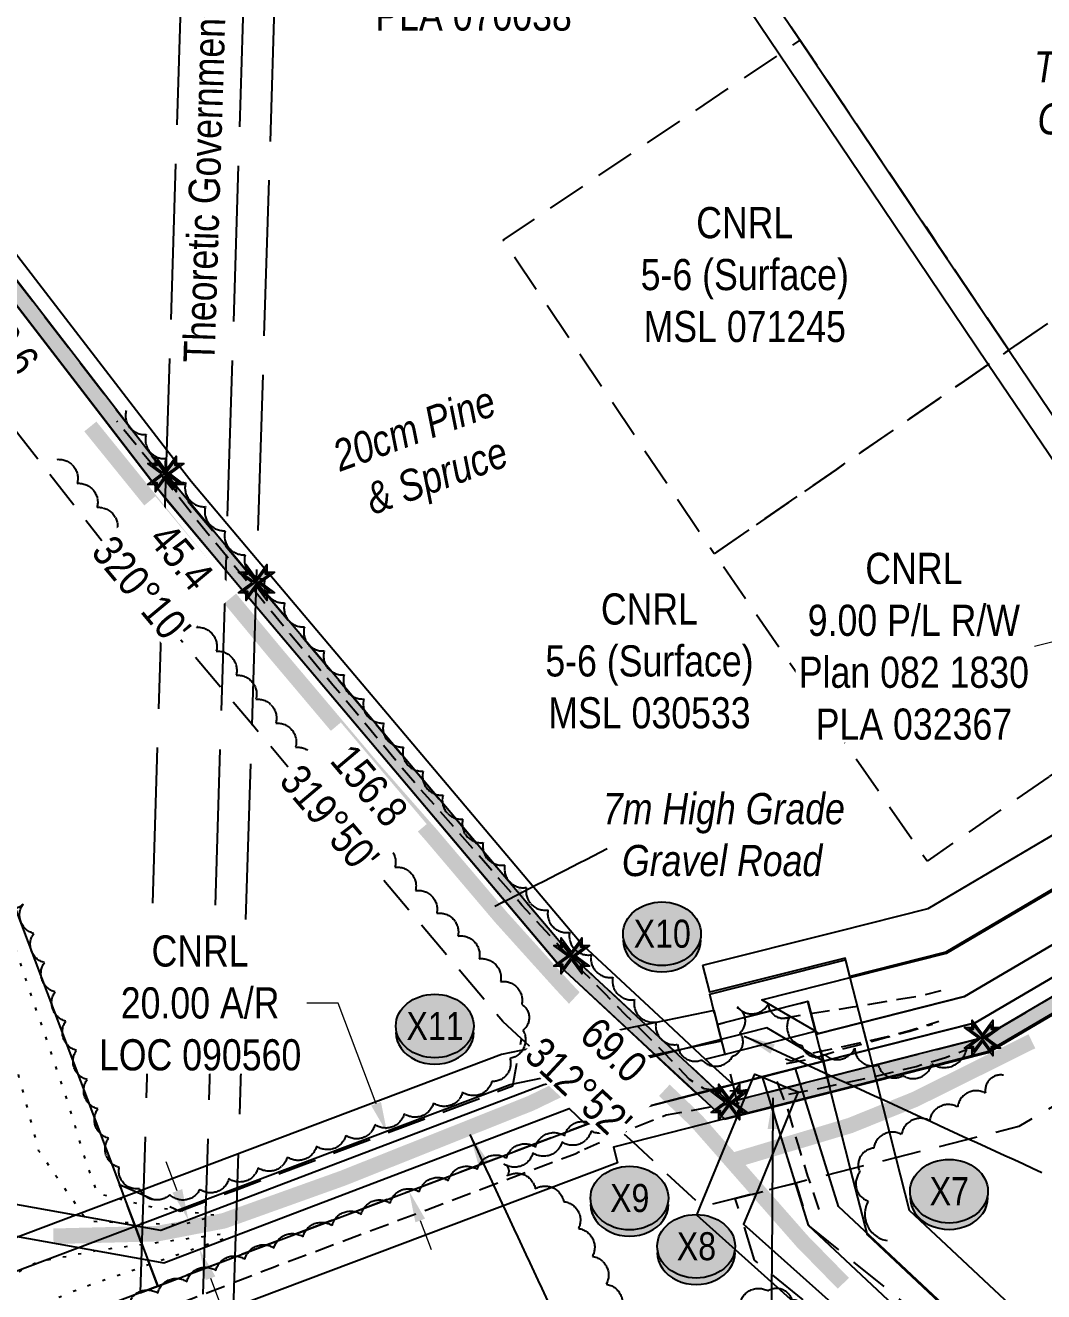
# Model space of a CAD drawing. Extents: x 350972 to 367082, y 6047220 to 6054831.
# Drawn here: x 357238.8 to 357565.7, y 6051555.7 to 6051962.3 of the extents above; entities that cross this region are included whole.
import ezdxf
from ezdxf.enums import TextEntityAlignment as Align

# ---------------------------------------------------------------- set-up
doc = ezdxf.new("R2010")
doc.units = 0
doc.header["$LTSCALE"] = 5
doc.header["$PDSIZE"] = 0.5
for name, pattern in [('0', [1, 1, 0]), ('foc-ACCESSROAD', [3.75, 2.5, -1.25]), ('foc-TOPO', [1, 0.2, -0.8]), ('foc-UNSURVEYED', [12.5, 10, -2.5]), ('UG_PIPE', [1.875, 1.25, -0.625])]:
    doc.linetypes.add(name, pattern=pattern)
doc.layers.get('Defpoints').update_dxf_attribs({"color": 9})
for name, color, linetype in [('AS-PIPE-UG', 44, 'UG_PIPE'), ('AS-ROADS', 254, 'Continuous'), ('C-AR', 13, 'foc-ACCESSROAD'), ('C-RW', 13, 'Continuous'), ('C-WS', 13, 'foc-ACCESSROAD'), ('DAB_APPL', 7, 'Continuous'), ('L-BD1', 253, 'Continuous'), ('L-MON', 1, 'Continuous'), ('L-ROAD-T', 7, 'Continuous'), ('L-USEC', 7, 'foc-UNSURVEYED'), ('P-CROSSINGS', 250, 'Continuous'), ('P-PROPOSED', 10, 'Continuous'), ('P-PROPOSED-H', 21, 'Continuous'), ('T-BUSH', 110, '0'), ('T-BUSH-T', 110, 'Continuous'), ('T-GENERAL', 48, 'foc-TOPO'), ('WETLAND', 143, 'Continuous')]:
    doc.layers.add(name, color=color, linetype=linetype)
for name, color, linetype, lineweight in [('C-AR-T', 13, 'Continuous', 9), ('C-RW-T', 13, 'Continuous', 9), ('C-WS-T', 13, 'Continuous', 9), ('T-TEXT', 48, 'Continuous', 18)]:
    doc.layers.add(name, color=color, linetype=linetype, lineweight=lineweight)
doc.styles.add('80CG', font='ARIALN.TTF', dxfattribs={"height": 10})
doc.styles.add('80L', font='ARIALN.TTF', dxfattribs={"height": 10})
doc.styles.add('80LS', font='ARIALNI.TTF', dxfattribs={"height": 10})
doc.styles.add('Crossing', font='ARIALN.TTF', dxfattribs={"height": 10})
doc.styles.get("Standard").update_dxf_attribs({"font": 'ARIALN.TTF'})
doc.dimstyles.new('Compass 5 000', dxfattribs={"dimscale": 5, "dimtxt": 9, "dimasz": 2, "dimexe": 0.2, "dimexo": 0.0625, "dimgap": 0.5, "dimtad": 0, "dimtih": 1, "dimtoh": 1, "dimzin": 0, "dimdsep": 46, "dimtxsty": '80CG', "dimcen": 0.1, "dimse1": 1, "dimse2": 1, "dimclrd": 256, "dimclrt": 256, "dimaunit": 1, "dimadec": 4, "dimazin": 0, "dimtfac": 0.06, "dimtofl": 0, "dimtmove": 0, "dimatfit": 1, "dimfxl": 0.2, "dimtolj": 1, "dimtzin": 0, "dimlwd": -1, "dimarcsym": 0})

# ---------------------------------------------------------------- blocks, each defined once
blk = doc.blocks.new('*D427')
at = {"layer": 'C-RW-T', "transparency": 16777216}
for p, q in [((357607.44, 6051774.06), (357617.14, 6051776.49)), ((357579.31, 6051766.99), (357562.76, 6051762.83))]:
    blk.add_line(p, q, dxfattribs=at)
for points in [[(357607.03, 6051775.67), (357607.85, 6051772.44), (357597.74, 6051771.62)], [(357578.9, 6051768.6), (357579.71, 6051765.37), (357589.01, 6051769.42)]]:
    blk.add_solid(points, dxfattribs=at)
at = {"layer": 'Defpoints', "color": 0, "transparency": 16777216}
for p in [(357595.26, 6051781.51), (357586.52, 6051779.31), (357597.74, 6051771.62)]:
    blk.add_point(p, dxfattribs=at)
at = {"layer": 'C-RW-T', "transparency": 16777216, "insert": (357524.04, 6051762.83), "char_height": 10, "attachment_point": 5, "style": '80CG', "bg_fill": 3, "box_fill_scale": 1.1, "bg_fill_color": 256, "bg_fill_true_color": 13158600, "bg_fill_transparency": 0}
blk.add_mtext('\\A1;CNRL\\P9.00 P/L R/W\\PPlan 082 1830\\PPLA 032367', dxfattribs=at)
blk = doc.blocks.new('*D430')
at = {"layer": 'C-RW-T', "transparency": 16777216}
for p, q in [((357462.98, 6052011.75), (357471.28, 6052017.34)), ((357439.75, 6051996.1), (357431.46, 6051990.51)), ((357431.46, 6051990.51), (357421.46, 6051990.51))]:
    blk.add_line(p, q, dxfattribs=at)
for points in [[(357462.05, 6052013.13), (357463.91, 6052010.37), (357454.69, 6052006.16)], [(357438.82, 6051997.48), (357440.68, 6051994.72), (357448.05, 6052001.69)]]:
    blk.add_solid(points, dxfattribs=at)
at = {"layer": 'Defpoints', "color": 0, "transparency": 16777216}
for p in [(357439.46, 6052028.76), (357432.82, 6052024.28), (357454.69, 6052006.16)]:
    blk.add_point(p, dxfattribs=at)
at = {"layer": 'C-RW-T', "transparency": 16777216, "insert": (357382.71, 6051990.51), "char_height": 10, "attachment_point": 5, "style": '80CG'}
blk.add_mtext('\\A1;CNRL\\P8.00 P/L R/W\\PPlan 082 0159\\PPLA 070038', dxfattribs=at)
blk = doc.blocks.new('xing2')
h = blk.add_hatch(color=50)
h.dxf.hatch_style = 1
edge = h.paths.add_edge_path()
edge.add_ellipse((0, 0), major_axis=(-12.5, 0), ratio=0.816297, start_angle=0, end_angle=360)
h = blk.add_hatch(color=250)
h.dxf.hatch_style = 1
edge = h.paths.add_edge_path()
edge.add_ellipse((0, -2.05), major_axis=(-12.5, 0), ratio=0.816297, start_angle=0, end_angle=180)
edge.add_line((12.5, -2.05), (12.5, 0))
edge.add_ellipse((0, 0), major_axis=(-12.5, 0), ratio=0.816297, start_angle=0, end_angle=180, ccw=False)
edge.add_line((-12.5, 0), (-12.5, -2.05))
at = {"color": 250}
blk.add_ellipse((0, 0), major_axis=(-12.5, 0), ratio=0.816297, dxfattribs=at)
blk.add_ellipse((0, -2.05), major_axis=(-12.5, 0), ratio=0.816297, start_param=0, end_param=3.141593, dxfattribs=at)
at = {"color": 250, "style": 'Crossing'}
blk.add_attdef('CROSSING', text='', height=9, dxfattribs=at).set_placement((0.09, 0.02), align=Align.MIDDLE_CENTER)
at = {"color": 250, "style": 'Crossing', "flags": 1}
for tag, p in [('OWNER', (0.09, -12.49)), ('DESCRIPTION', (0.09, -25.77)), ('LOCATION', (0.09, -39.3)), ('DWG_REF', (0.09, -52.84))]:
    blk.add_attdef(tag, text='', height=9, dxfattribs=at).set_placement(p, align=Align.MIDDLE_CENTER)
blk = doc.blocks.new('TEMP')
h = blk.add_hatch(color=255)
h.dxf.hatch_style = 1
h.paths.add_polyline_path([(0, 0.251), (-0.666, 1.152), (-0.666, 0.666), (-1.152, 0.666), (-0.251, 0), (-1.152, -0.666), (-0.666, -0.666), (-0.666, -1.152), (0, -0.251), (0.666, -1.152), (0.666, -0.666), (1.152, -0.666), (0.251, 0), (1.152, 0.666), (0.666, 0.666), (0.666, 1.152)])
h.paths.add_polyline_path([(0.566, 0.849), (0.566, 0.566), (0.849, 0.566), (0.083, 0), (0.849, -0.566), (0.566, -0.566), (0.566, -0.849), (0, -0.083), (-0.566, -0.849), (-0.566, -0.566), (-0.849, -0.566), (-0.083, 0), (-0.849, 0.566), (-0.566, 0.566), (-0.566, 0.849), (0, 0.083)], flags=16)
h = blk.add_hatch(color=1)
h.dxf.hatch_style = 1
h.paths.add_polyline_path([(0, 0.083), (-0.566, 0.849), (-0.566, 0.566), (-0.849, 0.566), (-0.083, 0), (-0.849, -0.566), (-0.566, -0.566), (-0.566, -0.849), (0, -0.083), (0.566, -0.849), (0.566, -0.566), (0.849, -0.566), (0.083, 0), (0.849, 0.566), (0.566, 0.566), (0.566, 0.849)])
at = {"color": 1}
for p, q in [((-0.083, 0), (0.083, 0)), ((0, 0.083), (0, -0.083))]:
    blk.add_line(p, q, dxfattribs=at)
at = {"color": 255, "flags": 128}
blk.add_lwpolyline([(-0.251, 0), (-1.152, 0.666), (-0.666, 0.666), (-0.666, 1.152), (0, 0.251), (0.666, 1.152), (0.666, 0.666), (1.152, 0.666), (0.251, 0), (1.152, -0.666), (0.666, -0.666), (0.666, -1.152), (0, -0.251), (-0.666, -1.152), (-0.666, -0.666), (-1.152, -0.666)], close=True, dxfattribs=at)
at = {"color": 1, "flags": 128}
blk.add_lwpolyline([(-0.083, 0), (-0.849, 0.566), (-0.566, 0.566), (-0.566, 0.849), (0, 0.083), (0.566, 0.849), (0.566, 0.566), (0.849, 0.566), (0.083, 0), (0.849, -0.566), (0.566, -0.566), (0.566, -0.849), (0, -0.083), (-0.566, -0.849), (-0.566, -0.566), (-0.849, -0.566)], close=True, dxfattribs=at)
blk = doc.blocks.new('*D584')
at = {"layer": 'C-RW-T', "transparency": 16777216}
for p, q in [((357287.62, 6051588.02), (357284.06, 6051597.37)), ((357298.29, 6051559.99), (357310.65, 6051527.51)), ((357310.65, 6051527.51), (357320.65, 6051527.51))]:
    blk.add_line(p, q, dxfattribs=at)
for points in [[(357289.18, 6051588.61), (357286.06, 6051587.43), (357291.18, 6051578.68)], [(357299.85, 6051560.58), (357296.73, 6051559.39), (357294.73, 6051569.33)]]:
    blk.add_solid(points, dxfattribs=at)
at = {"layer": 'Defpoints', "color": 0, "transparency": 16777216}
for p in [(357288.05, 6051577.49), (357294.73, 6051569.33), (357291.6, 6051568.14)]:
    blk.add_point(p, dxfattribs=at)
at = {"layer": 'C-RW-T', "transparency": 16777216, "insert": (357359.73, 6051527.51), "char_height": 10, "attachment_point": 5, "style": '80CG'}
blk.add_mtext('\\A1;10.00 P/L R/W\\PPlan 122 0343\\P(Not on PLSR)', dxfattribs=at)
blk = doc.blocks.new('*D585')
at = {"layer": 'C-AR-T', "transparency": 16777216}
for p, q in [((357339.23, 6051648.32), (357329.23, 6051648.32)), ((357351.43, 6051616), (357339.23, 6051648.32)), ((357365.58, 6051578.52), (357369.11, 6051569.17))]:
    blk.add_line(p, q, dxfattribs=at)
for points in [[(357352.99, 6051616.59), (357349.87, 6051615.42), (357354.96, 6051606.65)], [(357367.14, 6051579.11), (357364.02, 6051577.94), (357362.05, 6051587.88)]]:
    blk.add_solid(points, dxfattribs=at)
at = {"layer": 'Defpoints', "color": 0, "transparency": 16777216}
for p in [(357316.16, 6051592), (357362.05, 6051587.88), (357323.24, 6051573.23)]:
    blk.add_point(p, dxfattribs=at)
at = {"layer": 'C-AR-T', "transparency": 16777216, "insert": (357294.94, 6051648.32), "char_height": 10, "attachment_point": 5, "style": '80CG', "bg_fill": 3, "box_fill_scale": 1.1, "bg_fill_color": 256, "bg_fill_true_color": 13158600, "bg_fill_transparency": 0}
blk.add_mtext('\\A1;CNRL\\P20.00 A/R\\PLOC 090560', dxfattribs=at)

msp = doc.modelspace()

# ---------------------------------------------------------------- hatches: boundary and pattern name
at = {"layer": 'P-PROPOSED-H'}
h = msp.add_hatch(color=256, dxfattribs=at)
h.dxf.hatch_style = 1
h.paths.add_polyline_path([(352865.575, 6051530.911), (352846.394, 6051712.416), (352861.427, 6051714.005), (352843.305, 6051885.488), (352749.784, 6051951.143), (352669.459, 6052001.497), (352552.598, 6052063.678), (352495.546, 6052100.649), (351984.16, 6052449.542), (351943.753, 6052482.183), (351920.41, 6052506.628), (351900.788, 6052540.765), (351887.31, 6052596.658), (351866.362, 6052754.753), (351841.297, 6053030.286), (351836.502, 6053086.973), (351812.269, 6053373.495), (351811.604, 6053421.626), (351818.326, 6053445.789), (351845.408, 6053478.257), (351917.664, 6053536.827), (351963.795, 6053562.799), (352030.64, 6053582.012), (352233.88, 6053615.997), (352284.382, 6053628.44), (352316.995, 6053648.48), (352343.381, 6053683.636), (352380.535, 6053746.97), (352424.276, 6053850.534), (352440.444, 6053911.368), (352455.506, 6053940.561), (352486.241, 6053969.986), (352584.846, 6054036.5), (352618.847, 6054037.998), (352706.795, 6054036.916), (352765.268, 6054022.323), (352786.917, 6054015.501), (352892.779, 6053964.522), (352950.904, 6053973.692), (352984.053, 6053985.967), (353012.827, 6054005.999), (353074.58, 6054058.894), (353102.498, 6054075.857), (353130.347, 6054088.052), (353169.457, 6054099.208), (353238.923, 6054110.427), (353272.3, 6054116.771), (353308.027, 6054125.895), (353341.917, 6054138.534), (353407.27, 6054166.808), (353489.563, 6054210.777), (353491.95, 6054212.052), (353518.235, 6054236.279), (353538.99, 6054256.162), (353555.049, 6054280.164), (353567.593, 6054304.032), (353580.381, 6054332.094), (353584.726, 6054362.345), (353595.582, 6054355.062), (353609.258, 6054376.171), (353694.409, 6054318.818), (353701.269, 6054339.967), (353737.551, 6054451.836), (353749.195, 6054455.339), (353703.033, 6054313.009), (353778.459, 6054262.209), (353856.595, 6054213.564), (354059.935, 6054093.899), (354127.416, 6054059.318), (354214.861, 6054014.504), (354293.753, 6053979.396), (354364.884, 6053951.226), (354377.639, 6053941.748), (354397.44, 6053934.081), (354416.56, 6053930.727), (354437.495, 6053922.422), (354523.749, 6053887.87), (354547.288, 6053878.725), (354565.85, 6053871.317), (354761.584, 6053792.179), (354863.274, 6053751.116), (354911.428, 6053735.204), (355270.187, 6053616.656), (355301.51, 6053597.572), (355390.953, 6053521.054), (355700.011, 6053300.303), (355764.104, 6053254.524), (355836.008, 6053206.849), (355887.48, 6053175.541), (355917.363, 6053159.874), (355934.486, 6053149.16), (355951.776, 6053139.498), (355970.139, 6053132.206), (356040.807, 6053095.158), (356256.471, 6052982.105), (356289.137, 6052960.844), (356298.009, 6052950.677), (356312.927, 6052936.875), (356331.509, 6052922.784), (356340.887, 6052913.865), (356505.942, 6052750.213), (356746.616, 6052511.581), (356777.83, 6052480.634), (356819.159, 6052535.756), (356823.291, 6052524.595), (356784.503, 6052472.862), (356815.902, 6052438.264), (356954.635, 6052262.661), (357190.511, 6051931.342), (357280.051, 6051815.083), (357309.205, 6051780.128), (357410.558, 6051660.056), (357463.345, 6051611.058), (357547.956, 6051632.469), (357676.315, 6051708.007), (357816.133, 6051804.657), (357737.38, 6051918.584), (357733.267, 6051915.741), (357809.178, 6051805.927), (357673.622, 6051712.223), (357546.037, 6051637.14), (357464.753, 6051616.572), (357414.182, 6051663.513), (357313.035, 6051783.342), (357283.952, 6051818.21), (357194.529, 6051934.318), (356958.635, 6052265.662), (356819.718, 6052441.497), (356790.979, 6052473.166), (356828.925, 6052523.776), (356820.663, 6052546.095), (356777.274, 6052488.226), (356750.136, 6052515.131), (356509.462, 6052753.763), (356344.37, 6052917.452), (356334.752, 6052926.599), (356316.143, 6052940.711), (356301.6, 6052954.166), (356292.447, 6052964.655), (356259.001, 6052986.423), (356043.128, 6053099.586), (355972.228, 6053136.755), (355953.928, 6053144.023), (355937.033, 6053153.464), (355919.853, 6053164.213), (355889.942, 6053179.894), (355838.69, 6053211.069), (355766.939, 6053258.643), (355702.917, 6053304.371), (355394.037, 6053524.995), (355304.455, 6053601.633), (355272.299, 6053621.223), (354912.996, 6053739.951), (354864.996, 6053755.812), (354763.458, 6053796.814), (354567.714, 6053875.956), (354549.12, 6053883.377), (354525.584, 6053892.521), (354439.346, 6053927.066), (354417.928, 6053935.563), (354398.787, 6053938.92), (354380.077, 6053946.165), (354367.337, 6053955.632), (354295.69, 6053984.005), (354217.019, 6054019.016), (354129.696, 6054063.767), (354062.345, 6054098.281), (353859.185, 6054217.841), (353781.177, 6054266.406), (353708.95, 6054315.051), (353756.895, 6054462.877), (353733.604, 6054455.868), (353696.513, 6054341.51), (353691.7, 6054326.67), (353607.829, 6054383.161), (353594.148, 6054362.044), (353580.908, 6054370.927), (353575.535, 6054333.514), (353563.102, 6054306.233), (353550.746, 6054282.724), (353535.138, 6054259.395), (353514.811, 6054239.922), (353489.031, 6054216.161), (353487.207, 6054215.187), (353405.096, 6054171.314), (353340.05, 6054143.173), (353306.531, 6054130.672), (353271.214, 6054121.653), (353238.058, 6054115.351), (353168.369, 6054104.097), (353128.65, 6054092.767), (353100.187, 6054080.302), (353071.637, 6054062.955), (353009.765, 6054009.959), (352981.72, 6053990.434), (352949.634, 6053978.553), (352893.542, 6053969.703), (352788.762, 6054020.161), (352766.626, 6054027.137), (352707.44, 6054041.908), (352618.768, 6054042.999), (352583.219, 6054041.433), (352483.092, 6053973.892), (352451.446, 6053943.595), (352435.752, 6053913.178), (352419.534, 6053852.157), (352376.057, 6053749.217), (352339.212, 6053686.41), (352313.568, 6053652.242), (352282.429, 6053633.107), (352232.868, 6053620.896), (352029.534, 6053586.896), (351961.852, 6053567.443), (351914.844, 6053540.977), (351841.881, 6053481.833), (351813.798, 6053448.165), (351806.595, 6053422.275), (351807.273, 6053373.249), (351831.52, 6053086.552), (351836.317, 6053029.849), (351861.393, 6052754.198), (351882.388, 6052595.741), (351896.096, 6052538.895), (351916.377, 6052503.612), (351940.36, 6052478.497), (351981.176, 6052445.526), (352492.777, 6052096.486), (352550.06, 6052059.366), (352666.954, 6051997.167), (352747.018, 6051946.977), (352838.572, 6051882.702), (352855.93, 6051718.452), (352840.897, 6051716.862), (352860.678, 6051529.682), (352882.7, 6051475.582), (352908.263, 6051442.648), (352914.755, 6051442.438), (352887.071, 6051478.104)])

# ---------------------------------------------------------------- linework, layer by layer
at = {"layer": 'AS-PIPE-UG', "flags": 128}
for points in [[(357471.196, 6051620.561), (357469.225, 6051620.314), (357462.84, 6051619.955), (357456.713, 6051620.778), (357452.058, 6051623.788), (357443.538, 6051632.73), (357431.617, 6051644.484), (357424.936, 6051651.263), (357417.927, 6051658.374), (357408.085, 6051669.005), (357398.248, 6051679.739), (357387.288, 6051692.436), (357371.118, 6051710.827), (357359.211, 6051724.452), (357349.867, 6051735.789), (357337.565, 6051750.447), (357323.765, 6051766.87), (357314.924, 6051777.556), (357304.482, 6051790.471), (357294.23, 6051802.948), (357286.131, 6051813.273), (357280.109, 6051820.591), (357268.184, 6051835.139)], [(357481.511, 6051643.369), (357491.54, 6051645.085), (357504.465, 6051647.086), (357516.263, 6051649.095), (357525.978, 6051650.658), (357532.829, 6051652.347)], [(357482.862, 6051630.463), (357484.634, 6051629.845), (357491.337, 6051632.344), (357502.746, 6051634.68), (357514.571, 6051637.351), (357522.679, 6051639.537), (357532.066, 6051642.558)], [(357483.159, 6051628.936), (357491.912, 6051630.602), (357501.173, 6051633.624), (357507.598, 6051635.259), (357514.64, 6051637.144), (357522.714, 6051639.346), (357530.004, 6051641.601)], [(357483.899, 6051619.088), (357492.225, 6051620.616), (357500.966, 6051622.536), (357513.64, 6051625.284), (357524.732, 6051628.002), (357534.138, 6051630.886), (357541.092, 6051633.496)], [(357480.003, 6051623.107), (357483.183, 6051615.254), (357486.851, 6051602.688), (357489.935, 6051592.751), (357493.525, 6051582.023)], [(357467.928, 6051616.239), (357462.009, 6051615.47), (357444.545, 6051612.319), (357434.443, 6051608.36), (357418.275, 6051601.353)], [(357138.838, 6051496.259), (357156.369, 6051501.897), (357188.179, 6051514.02), (357226.814, 6051528.527), (357258.192, 6051540.265), (357318.989, 6051563.769), (357367.695, 6051581.993), (357415.33, 6051599.977), (357418.264, 6051601.341)]]:
    msp.add_lwpolyline(points, dxfattribs=at)
at = {"layer": 'AS-ROADS', "const_width": 4.998, "flags": 128}
for points in [[(357259.713, 6051833.46), (357298.901, 6051785.08), (357318.987, 6051760.859), (357350.233, 6051723.818), (357369.283, 6051702.105), (357391.49, 6051675.919), (357410.945, 6051654.345), (357432.652, 6051631.116), (357454.217, 6051610.551), (357488.168, 6051571.907), (357501.405, 6051558.362)], [(357561.916, 6051636.07), (357524.437, 6051617.445), (357503.578, 6051609.018), (357503.578, 6051609.018), (357466.293, 6051597.865)], [(357247.847, 6051573.465), (357281.291, 6051574.312), (357302.545, 6051578.428), (357340.707, 6051592.097), (357401.093, 6051616.168), (357433.006, 6051631.603), (357433.006, 6051631.603)]]:
    msp.add_lwpolyline(points, dxfattribs=at)
at = {"layer": 'C-AR', "flags": 128}
for points in [[(358210.116, 6051860.253), (358174.149, 6051857.065), (358109.407, 6051839.161), (358075.554, 6051829.798), (357975.527, 6051833.921), (357907.822, 6051820.17), (357827.24, 6051781.369), (357690.036, 6051686.524), (357557.736, 6051608.668), (357486.142, 6051590.551), (357473.483, 6051587.348), (357466.726, 6051585.638), (357456.165, 6051582.966), (357455.653, 6051583.442), (357433.907, 6051603.625), (357425.192, 6051611.714), (357415.953, 6051620.292), (357412.376, 6051623.613), (357404.281, 6051631.165), (357398.087, 6051636.877), (357392.093, 6051642.441), (357311.602, 6051737.798), (357282.506, 6051772.268), (357170.037, 6051916.177), (357029.233, 6052113.726), (356946.84, 6052229.334), (356931.53, 6052250.815), (356796.453, 6052421.789), (356772.363, 6052448.337), (356762.098, 6052459.648), (356758.996, 6052463.066), (356755.63, 6052466.775), (356755.235, 6052467.167), (356508.145, 6052712.158), (356494.429, 6052725.756), (356480.297, 6052739.768), (356323.148, 6052895.581), (356280.728, 6052935.923), (356269.631, 6052943.139), (356243.581, 6052960.102), (355874.935, 6053153.355), (355822.346, 6053185.344), (355749.658, 6053233.539), (355731.262, 6053246.679), (355701.752, 6053267.757), (355375.241, 6053500.974), (355286.508, 6053576.885), (355259.808, 6053593.152), (354911.979, 6053708.18), (354854.71, 6053727.12), (354675.681, 6053799.661), (354551.965, 6053849.799), (354538.072, 6053855.43), (354283.912, 6053955.79), (354203.908, 6053991.418), (354128.59, 6054029.415), (354098.891, 6054044.398), (354047.857, 6054070.143), (353843.491, 6054191.587), (353770.722, 6054236.837), (353674.056, 6054302.178), (353657.575, 6054313.278), (353584.726, 6054362.345), (353586.155, 6054372.517), (353589.361, 6054395.6), (353691.7, 6054326.67), (353705.507, 6054317.371), (353708.95, 6054315.051), (353781.177, 6054266.406), (353859.185, 6054217.841), (354062.345, 6054098.281), (354100.005, 6054078.983), (354129.696, 6054063.767), (354217.019, 6054019.016), (354295.69, 6053984.005), (354336.158, 6053968.001), (354347.216, 6053963.613), (354391.926, 6053945.876), (354439.346, 6053927.066), (354447.701, 6053923.753), (354525.584, 6053892.521), (354529.346, 6053891.059), (354539.732, 6053887.023), (354544.435, 6053885.197), (354549.12, 6053883.377), (354563.04, 6053877.779), (354567.714, 6053875.956), (354763.458, 6053796.814), (354864.996, 6053755.812), (354912.996, 6053739.951), (355272.299, 6053621.223), (355289.376, 6053610.819), (355304.455, 6053601.633), (355394.037, 6053524.995), (355702.917, 6053304.371), (355732.427, 6053283.293), (355766.939, 6053258.643), (355838.69, 6053211.069), (355889.942, 6053179.894), (355936.881, 6053155.286), (356043.128, 6053099.586), (356259.001, 6052986.423), (356299.698, 6052959.936), (356308.268, 6052951.785), (356312.652, 6052947.615), (356319.036, 6052941.538), (356322.26, 6052938.479), (356344.37, 6052917.452), (356509.462, 6052753.763), (356750.136, 6052515.131), (356773.689, 6052491.78), (356777.274, 6052488.226), (356777.656, 6052487.847), (356780.714, 6052484.478), (356790.979, 6052473.166), (356819.718, 6052441.497), (356958.635, 6052265.662), (357032.135, 6052162.42), (357045.481, 6052143.675), (357067.685, 6052112.48), (357194.529, 6051934.318), (357283.952, 6051818.21), (357287.597, 6051813.479), (357313.035, 6051783.342), (357414.182, 6051663.513), (357439.405, 6051640.103), (357451.428, 6051628.94), (357460.193, 6051620.806)], [(357460.193, 6051620.806), (357464.753, 6051616.572), (357467.193, 6051617.189), (357469.822, 6051617.854), (357483.316, 6051621.269), (357496.257, 6051624.544), (357546.037, 6051637.14), (357636.984, 6051690.661), (357654.264, 6051700.83), (357673.622, 6051712.223), (357811.873, 6051807.79), (357898.03, 6051849.276), (357963.635, 6051862.599), (357965.993, 6051863.08), (357973.087, 6051864.519), (357983.595, 6051864.086), (358072.035, 6051860.44), (358110.406, 6051871.052), (358168.699, 6051887.174), (358211.076, 6051890.93)]]:
    msp.add_lwpolyline(points, dxfattribs=at)
for points in [[(357425.192, 6051611.714), (357306.22, 6051566.808), (357281.386, 6051557.433), (357276.179, 6051571.212), (357274.411, 6051575.891), (357270.29, 6051586.799), (357269.055, 6051590.066), (357276.667, 6051586.715), (357281.364, 6051584.724), (357288.388, 6051581.556), (357306.903, 6051588.52), (357395.346, 6051621.79), (357396.534, 6051628.314), (357398.087, 6051636.876), (357404.286, 6051631.18), (357412.376, 6051623.613), (357415.953, 6051620.292), (357425.192, 6051611.714)], [(357688.871, 6051288.406), (357680.378, 6051288.664), (357684.032, 6051293.613), (357689.856, 6051301.473), (357646.199, 6051416.719), (357581.881, 6051476.699), (357472.842, 6051565.841), (357469.335, 6051577.379), (357466.726, 6051585.638), (357473.483, 6051587.349), (357486.142, 6051590.552), (357490.402, 6051576.758), (357595.371, 6051491.459), (357663.246, 6051428.163), (357712.426, 6051298.336), (357704.724, 6051287.923), (357688.871, 6051288.406)]]:
    msp.add_lwpolyline(points, close=True, dxfattribs=at)
at = {"layer": 'C-RW', "flags": 128}
for points in [[(357456.3, 6051660.526), (357499.802, 6051671.473), (357528.584, 6051678.715), (357606.973, 6051724.941), (357649.274, 6051749.886), (357778.426, 6051839.23), (357883.878, 6051890.03), (357981.557, 6051909.94), (357973.349, 6052184.517)], [(357983.359, 6052184.212), (357991.952, 6051896.756), (357957.127, 6051889.63), (357888.639, 6051875.679), (357785.992, 6051826.231), (357657.359, 6051737.246), (357534.339, 6051664.701), (357503.522, 6051656.919), (357502.03, 6051662.756), (357458.495, 6051651.801), (357456.3, 6051660.526)], [(357198.546, 6051937.293), (357284.2, 6051826.081), (357292.073, 6051815.861), (357313.268, 6051790.758), (357417.811, 6051666.964), (357445.098, 6051641.609), (357457.098, 6051630.323), (357466.012, 6051622.244), (357460.193, 6051620.806), (357460.193, 6051620.806), (357454.251, 6051619.302), (357445.474, 6051627.488), (357433.493, 6051638.664), (357410.559, 6051660.057), (357312.798, 6051775.819), (357283.705, 6051810.341), (357190.511, 6051931.342)], [(358210.919, 6051885.897), (358169.593, 6051882.234), (358110.242, 6051865.82), (358072.612, 6051855.414), (357973.487, 6051859.5), (357899.636, 6051844.501), (357814.394, 6051803.456), (357676.093, 6051708.127), (357547.601, 6051632.657), (357497.456, 6051619.843), (357485.563, 6051616.791), (357468.395, 6051612.424), (357467.489, 6051612.199), (357433.907, 6051603.625), (357427.642, 6051602.025), (357428.892, 6051597.084), (357305.709, 6051550.587), (357275.167, 6051539.058), (357157.312, 6051494.574), (356837.01, 6051392.966), (356522.418, 6051407.225)], [(357893.533, 6051862.644), (357804.814, 6051819.926), (357665.913, 6051724.11), (357646.242, 6051712.602), (357632.208, 6051704.421), (357628.878, 6051702.456), (357624.432, 6051699.849), (357540.302, 6051650.4), (357493.483, 6051638.548), (357492.442, 6051639.289), (357480.314, 6051646.428), (357475.248, 6051649.411), (357534.545, 6051664.411), (357615.884, 6051712.274), (357620.275, 6051714.858), (357623.66, 6051716.849), (357637.573, 6051725.037), (357657.646, 6051736.849), (357786.319, 6051825.788), (357889.004, 6051875.226)], [(357896.423, 6051854.049), (357809.351, 6051812.124), (357670.738, 6051716.542), (357651.378, 6051705.146), (357634.055, 6051694.977), (357543.755, 6051642.006), (357495.067, 6051629.636), (357475.2, 6051624.611), (357472.202, 6051623.803), (357466.012, 6051622.244), (357457.098, 6051630.323), (357463.434, 6051631.892), (357492.446, 6051639.286), (357492.768, 6051638.35), (357493.484, 6051638.54), (357540.302, 6051650.4), (357624.432, 6051699.849), (357628.878, 6051702.452), (357632.208, 6051704.421), (357646.244, 6051712.594), (357665.913, 6051724.11), (357804.813, 6051819.926), (357893.533, 6051862.644)], [(357275.677, 6051555.279), (357281.386, 6051557.433), (357306.22, 6051566.808), (357425.192, 6051611.714), (357454.251, 6051619.302), (357460.193, 6051620.806), (357466.012, 6051622.244), (357472.202, 6051623.803), (357475.2, 6051624.611), (357495.067, 6051629.636), (357543.755, 6051642.006), (357634.055, 6051694.977), (357651.378, 6051705.146), (357670.738, 6051716.542), (357809.351, 6051812.124), (357896.423, 6051854.049)], [(357548.359, 6051537.139), (357509.114, 6051573.929), (357503.736, 6051595.003), (357497.433, 6051619.823), (357496.234, 6051624.525), (357494.963, 6051629.596), (357492.721, 6051638.312), (357492.438, 6051639.282), (357490.008, 6051648.87), (357480.345, 6051646.401), (357476.449, 6051645.426), (357460.982, 6051641.484), (357460.133, 6051644.857), (357459.981, 6051645.46), (357458.541, 6051651.178), (357502.062, 6051662.194), (357503.509, 6051656.534), (357503.509, 6051656.534), (357507.212, 6051642.018), (357509.44, 6051633.287), (357510.736, 6051628.208), (357511.927, 6051623.541), (357518.272, 6051598.681), (357522.561, 6051581.877), (357558.311, 6051548.362)], [(356365.906, 6051379.24), (356460.824, 6051424.937), (356834.48, 6051408.329), (357151.838, 6051509.18), (357172.85, 6051538.492), (357394.425, 6051622.209), (357462.404, 6051636.209), (357459.961, 6051645.913), (357391.633, 6051631.84), (357158.053, 6051543.587), (357142.552, 6051521.963), (356832.481, 6051423.428), (356457.719, 6051440.084), (356366.441, 6051396.139)]]:
    msp.add_lwpolyline(points, dxfattribs=at)
for points in [[(357585.417, 6051810.229), (357579.71, 6051806.386), (357567.197, 6051824.793), (357547.923, 6051853.408), (357510.22, 6051909.378), (357480.847, 6051952.982), (357382.5, 6052098.985), (357380.116, 6052102.525), (357338.458, 6052164.368), (357345.092, 6052168.836), (357389.963, 6052102.225), (357392.347, 6052098.683), (357487.521, 6051957.438), (357531.124, 6051892.69), (357554.503, 6051857.956), (357584.532, 6051813.376), (357586.267, 6051810.802), (357585.417, 6051810.229)], [(357475.342, 6051624.643), (357490.055, 6051576.993), (357541.177, 6051529.172), (357628.205, 6051456.394), (357676.432, 6051385.209), (357695.681, 6051321.386), (357694.904, 6051288.241), (357705.799, 6051287.63), (357706.716, 6051322.903), (357686.225, 6051389.961), (357636.447, 6051463.83), (357548.476, 6051537.4), (357499.798, 6051583.01), (357486.034, 6051627.356)]]:
    msp.add_lwpolyline(points, close=True, dxfattribs=at)
at = {"layer": 'C-RW'}
for points in [[(357186.798, 6051582.249), (357283.293, 6051564.98), (357413.349, 6051614.467), (357418.198, 6051609.92), (357449.882, 6051618.047), (357495.067, 6051629.636), (357476.814, 6051640.434), (357446.157, 6051632.571), (357405.236, 6051622.076), (357282.327, 6051575.308), (357188.559, 6051592.09)], [(357689.856, 6051301.473), (357684.032, 6051293.613), (357639.379, 6051412.141), (357576.483, 6051470.794), (357454.324, 6051580.215), (357455.653, 6051583.442), (357467.489, 6051612.199), (357468.09, 6051613.66), (357469.822, 6051617.854), (357472.202, 6051623.803), (357472.981, 6051625.524), (357475.2, 6051624.611), (357483.316, 6051621.269), (357486.851, 6051619.814), (357485.563, 6051616.791), (357473.483, 6051587.349), (357469.335, 6051577.379), (357581.881, 6051476.699), (357646.199, 6051416.719), (357689.856, 6051301.473)]]:
    msp.add_lwpolyline(points, close=True, dxfattribs=at)
at = {"layer": 'C-WS'}
msp.add_lwpolyline([(357751.782, 6052178.802), (357888.817, 6051981.468), (357889.989, 6051944.729), (357931.715, 6051883.889), (357889.004, 6051875.226), (357786.109, 6051825.615), (357687.876, 6051757.744), (357597.788, 6051887.847), (357554.515, 6051857.938), (357470.124, 6051983.276), (357751.782, 6052178.802)], close=True, dxfattribs=at)
at = {"layer": 'C-WS', "flags": 128}
for points in [[(357499.165, 6051819.7), (357459.935, 6051792.562), (357392.164, 6051893.319), (357480.847, 6051952.982), (357487.565, 6051957.485), (357531.137, 6051892.716), (357554.503, 6051857.956), (357547.923, 6051853.408), (357539.063, 6051847.282), (357499.165, 6051819.7)], [(357567.385, 6051721.017), (357528.266, 6051693.882), (357459.975, 6051792.572), (357499.169, 6051819.679), (357539.067, 6051847.264), (357547.934, 6051853.387), (357554.513, 6051857.936), (357597.788, 6051887.847), (357666.069, 6051789.237), (357616.734, 6051755.116), (357604.084, 6051746.379), (357600.286, 6051743.748), (357596.178, 6051740.92), (357583.845, 6051732.392), (357567.385, 6051721.017)], [(357485.563, 6051616.791), (357468.395, 6051612.424), (357468.09, 6051613.66), (357467.193, 6051617.189), (357466.012, 6051622.244), (357463.434, 6051631.892), (357460.982, 6051641.484), (357480.314, 6051646.428), (357490.018, 6051648.911), (357492.446, 6051639.286), (357492.768, 6051638.35), (357495.067, 6051629.636), (357496.257, 6051624.544), (357497.456, 6051619.843), (357485.563, 6051616.791)]]:
    msp.add_lwpolyline(points, close=True, dxfattribs=at)
at = {"layer": 'DAB_APPL', "flags": 128}
msp.add_lwpolyline([(357275.677, 6051555.279), (357159.877, 6051511.57), (357113.917, 6051632.903), (357235.464, 6051679.133), (357269.055, 6051590.066), (357270.29, 6051586.799), (357274.411, 6051575.891), (357276.179, 6051571.212), (357281.386, 6051557.433), (357275.677, 6051555.279)], close=True, dxfattribs=at)
at = {"layer": 'L-USEC', "flags": 128}
for points in [[(357292.984, 6052105.183), (357267.683, 6051301.244)], [(357313.094, 6052104.55), (357287.793, 6051300.612)], [(357297.834, 6051300.326), (357323.136, 6052104.265)]]:
    msp.add_lwpolyline(points, dxfattribs=at)
at = {"layer": 'P-PROPOSED', "flags": 128}
msp.add_lwpolyline([(356815.902, 6052438.264), (356954.635, 6052262.661), (357190.511, 6051931.342), (357280.051, 6051815.083), (357309.205, 6051780.128), (357410.558, 6051660.056), (357463.345, 6051611.058), (357547.956, 6051632.469), (357676.315, 6051708.007), (357816.133, 6051804.657), (357737.38, 6051918.584), (357733.267, 6051915.741), (357809.178, 6051805.927), (357673.622, 6051712.223), (357546.037, 6051637.14), (357464.753, 6051616.572), (357464.753, 6051616.572), (357414.182, 6051663.513), (357414.182, 6051663.513), (357313.035, 6051783.342), (357283.952, 6051818.21), (357194.529, 6051934.318), (356958.635, 6052265.662), (356819.718, 6052441.497)], dxfattribs=at)
at = {"layer": 'T-BUSH', "flags": 128}
for points in [[(357271.24, 6051838.594, 0.5205671), (357277.594, 6051830.877, 0.5205671), (357283.948, 6051823.159, 0.5205671), (357290.302, 6051815.441, 0.5205671), (357296.656, 6051807.724, 0.5205671), (357303.01, 6051800.006, 0.5205671), (357309.364, 6051792.288, 0.5205671), (357315.718, 6051784.571, 0.5205671), (357322.072, 6051776.853, 0.5205671), (357328.426, 6051769.135, 0.5205671), (357334.78, 6051761.418, 0.5205671), (357341.134, 6051753.7, 0.5205671), (357347.488, 6051745.983, 0.5205671), (357353.842, 6051738.265, 0.5205671), (357360.196, 6051730.547, 0.5205671), (357366.55, 6051722.83, 0.5205671), (357372.904, 6051715.112, 0.5205671), (357379.258, 6051707.394, 0.5205671), (357385.798, 6051699.842, 0.5205671), (357392.732, 6051692.641, 0.5205671), (357399.666, 6051685.44, 0.5205671), (357406.6, 6051678.239, 0.5205671), (357413.535, 6051671.038, 0.5205671), (357420.469, 6051663.838, 0.5205671), (357427.403, 6051656.637, 0.5205671), (357434.337, 6051649.436, 0.5205671), (357441.271, 6051642.235, 0.5205671), (357448.206, 6051635.034, 0.5205671), (357455.975, 6051630.078, 0.5205671), (357465.841, 6051631.269, 0.5205671), (357468.227, 6051638.784, 0.5205671), (357467.335, 6051647.022, 0.5205671), (357477.287, 6051647.969, 0.5205671), (357484.244, 6051643.913, 0.5205671), (357488.109, 6051634.694, 0.5205671), (357495.29, 6051631.815, 0.5205671), (357505.067, 6051633.9, 0.5205671), (357512.662, 6051628.497, 0.5205671), (357520.505, 6051625.076, 0.5205671), (357529.775, 6051628.818, 0.5205671), (357540.9, 6051633.309, 0.5205671)], [(357249.111, 6051822.902, -0.5205671), (357255.485, 6051815.201, -0.5205671), (357261.86, 6051807.5, -0.5205671), (357268.234, 6051799.799, -0.5205671), (357274.608, 6051792.098, -0.5205671), (357280.983, 6051784.398, -0.5205671), (357287.357, 6051776.697, -0.5205671), (357293.732, 6051768.996, -0.5205671), (357300.106, 6051761.295, -0.5205671), (357306.48, 6051753.594, -0.5205671), (357312.855, 6051745.894, -0.5205671), (357319.229, 6051738.193, -0.5205671), (357325.604, 6051730.492, -0.5205671), (357331.978, 6051722.791, -0.5205671), (357338.353, 6051715.09, -0.5205671), (357344.727, 6051707.39, -0.5205671), (357351.101, 6051699.689, -0.5205671), (357357.476, 6051691.988, -0.5205671), (357364.062, 6051684.473, -0.5205671), (357370.886, 6051677.168, -0.5205671), (357377.71, 6051669.863, -0.5205671), (357384.534, 6051662.557, -0.5205671), (357391.358, 6051655.252, -0.5205671), (357398.182, 6051647.947, -0.5205671), (357398.559, 6051639.609, -0.5205671), (357394.356, 6051630.539, -0.5205671), (357388.582, 6051623.17, -0.5205671), (357379.205, 6051619.703, -0.5205671), (357369.829, 6051616.236, -0.5205671), (357360.453, 6051612.769, -0.5205671), (357351.077, 6051609.302, -0.5205671), (357341.7, 6051605.835, -0.5205671), (357332.324, 6051602.368, -0.5205671), (357322.948, 6051598.901, -0.5205671), (357313.571, 6051595.434, -0.5205671), (357304.195, 6051591.967, -0.5205671), (357294.819, 6051588.5, -0.5205671), (357285.216, 6051586.82, -0.5205671), (357275.479, 6051588.707, -0.5205671), (357268.972, 6051595.596, -0.5205671), (357265.541, 6051604.986, -0.5205671), (357262.11, 6051614.375, -0.5205671), (357258.68, 6051623.765, -0.5205671), (357255.249, 6051633.155, -0.5205671), (357251.818, 6051642.544, -0.5205671), (357248.388, 6051651.934, -0.5205671), (357244.957, 6051661.323, -0.5205671), (357241.526, 6051670.713, -0.5205671), (357238.096, 6051680.103, -0.5205671), (357230.756, 6051681.01, -0.5205671), (357221.388, 6051677.519, -0.5205671), (357212.021, 6051674.028, -0.5205671), (357202.653, 6051670.537, -0.5205671), (357193.286, 6051667.046, -0.5205671), (357183.919, 6051663.555, -0.5205671), (357174.551, 6051660.064, -0.5205671), (357165.184, 6051656.573, -0.5205671), (357155.816, 6051653.082, -0.5205671), (357146.449, 6051649.591, -0.5205671), (357137.082, 6051646.1, -0.5205671), (357127.714, 6051642.609, -0.5205671), (357118.347, 6051639.118, -0.5205671), (357108.979, 6051635.627, -0.5205671), (357112.378, 6051626.297, -0.5205671), (357115.863, 6051616.928, -0.5205671), (357119.349, 6051607.558, -0.5205671), (357122.834, 6051598.189, -0.5205671), (357126.319, 6051588.819, -0.5205671), (357129.804, 6051579.449, -0.5205671), (357133.29, 6051570.08, -0.5205671), (357136.775, 6051560.71, -0.5205671), (357140.26, 6051551.341, -0.5205671), (357143.746, 6051541.971, -0.5205671), (357147.231, 6051532.602, -0.5205671), (357150.716, 6051523.232, -0.5205671), (357154.201, 6051513.863, -0.5205671), (357160.796, 6051507.826, -0.5205671), (357170.126, 6051510.32, -0.5205671), (357179.396, 6051514.063, -0.5205671), (357188.665, 6051517.806, -0.5205671), (357197.935, 6051521.549, -0.5205671), (357207.205, 6051525.292, -0.5205671), (357216.474, 6051529.035, -0.5205671), (357225.744, 6051532.778, -0.5205671), (357235.013, 6051536.521, -0.5205671), (357244.283, 6051540.264, -0.5205671), (357253.553, 6051544.006, -0.5205671), (357262.822, 6051547.749, -0.5205671), (357272.092, 6051551.492, -0.5205671), (357281.362, 6051555.235, -0.5205671), (357290.667, 6051558.887, -0.5205671), (357299.992, 6051562.489, -0.5205671), (357309.318, 6051566.091, -0.5205671), (357318.643, 6051569.694, -0.5205671), (357327.968, 6051573.296, -0.5205671), (357337.293, 6051576.898, -0.5205671), (357346.618, 6051580.5, -0.5205671), (357355.944, 6051584.103, -0.5205671), (357365.269, 6051587.705, -0.5205671), (357374.594, 6051591.307, -0.5205671), (357383.919, 6051594.909, -0.5205671), (357393.244, 6051598.512, -0.5205671), (357402.57, 6051602.114, -0.5205671), (357411.895, 6051605.716, -0.5205671), (357421.22, 6051609.318, -0.5205671), (357429.11, 6051611.494, -0.5205671), (357420.469, 6051607.251, -0.5205671), (357411.111, 6051603.736, -0.5205671), (357401.752, 6051600.222, -0.5205671), (357392.393, 6051596.708, -0.5205671), (357393.421, 6051592.85, -0.5205671), (357402.526, 6051588.725, -0.5205671), (357411.632, 6051584.6, -0.5205671), (357416.389, 6051575.96, -0.5205671), (357420.849, 6051567.014, -0.5205671), (357425.309, 6051558.067, -0.5205671), (357429.77, 6051549.121, -0.5205671), (357434.23, 6051540.174, -0.5205671), (357441.17, 6051538.501, -0.5205671), (357450.166, 6051542.86, -0.5205671), (357459.162, 6051547.22, -0.5205671), (357468.158, 6051551.579, -0.5205671), (357477.154, 6051555.938, -0.5205671), (357484.8, 6051553.012, -0.5205671), (357488.933, 6051548.6, -0.5205671)], [(357552.798, 6051625.175, 0.5205671), (357547.009, 6051619.429, 0.5205671), (357538.042, 6051615.01, 0.5205671), (357529.075, 6051610.591, 0.5205671), (357520.108, 6051606.171, 0.5205671), (357511.141, 6051601.752, 0.5205671), (357506.683, 6051593.992, 0.5205671), (357509.413, 6051584.743, 0.5205671), (357515.444, 6051572.072, 0.5205671)]]:
    msp.add_lwpolyline(points, format="xyb", dxfattribs=at)
at = {"layer": 'T-GENERAL', "flags": 128}
msp.add_lwpolyline([(357299.334, 6051580.233), (357278.282, 6051583.008), (357261.97, 6051587.219), (357258.276, 6051597.664), (357251.344, 6051620.137), (357232.801, 6051674.114), (357231.15, 6051675.234), (357229.521, 6051676.013), (357228.6, 6051676.107), (357224.447, 6051675.174), (357224.807, 6051669.478), (357243.089, 6051600.947), (357258.748, 6051578.342), (357289.218, 6051577.198), (357298.988, 6051579.857)], dxfattribs=at)
msp.add_lwpolyline([(357302.305, 6051572.571), (357257.298, 6051556.953), (357238.848, 6051549.439), (357214.036, 6051539.976), (357186.076, 6051529.09), (357175.755, 6051524.523), (357172.496, 6051526.585), (357171.899, 6051527.361), (357171.063, 6051529.091), (357171.362, 6051533.864), (357173.75, 6051538.279), (357175.54, 6051539.472), (357180.251, 6051541.406), (357208.476, 6051547.501), (357242.764, 6051565.253), (357262.417, 6051569.041), (357301.81, 6051574.165)], close=True, dxfattribs=at)

# ---------------------------------------------------------------- block references
at = {"layer": 'L-MON', "xscale": 4.999313650000029, "yscale": 4.999313650000029, "zscale": 4.999313650000029}
for p in [(357414.182, 6051663.513), (357546.037, 6051637.14), (357464.753, 6051616.572)]:
    msp.add_blockref('TEMP', p, dxfattribs=at)
at = {"layer": 'P-CROSSINGS', "xscale": 0.99986273, "yscale": 0.99986273, "zscale": 0.99986273}
for p, values in [((357443.182, 6051670.593), {'CROSSING': 'X10'}), ((357535.327, 6051587.925), {'CROSSING': 'X7'}), ((357432.753, 6051585.732), {'CROSSING': 'X9'}), ((357454.156, 6051570.249), {'CROSSING': 'X8'})]:
    msp.add_blockref('xing2', p, dxfattribs=at).add_auto_attribs(values)

# ---------------------------------------------------------------- texts
at = {"layer": 'C-WS-T', "char_height": 9.99677, "width": 72.60042, "attachment_point": 5, "style": '80CG'}
for s, insert in [('\\A1;CNRL\\P5-6 (Surface)\\PMSL 071245', (357469.76, 6051882.174)), ('\\A1;CNRL\\P5-6 (Surface)\\PMSL 030533', (357439.163, 6051758.137))]:
    msp.add_mtext(s, dxfattribs=dict(at, insert=insert))
at = {"layer": 'L-ROAD-T', "style": '80L'}
msp.add_text('Theoretic Government Road Allowance', height=9.99677, rotation=88.1974, dxfattribs=at).set_placement((357297.689, 6051953.844), align=Align.MIDDLE_CENTER)
at = {"layer": 'T-BUSH-T', "insert": (357361.928, 6051837.582), "char_height": 9.9968, "width": 57.74846, "attachment_point": 2, "rotation": 20, "style": '80LS'}
msp.add_mtext('20cm Pine\\P & Spruce', dxfattribs=at)
at = {"layer": 'WETLAND', "insert": (357561.838, 6051953.915), "char_height": 10, "attachment_point": 1, "style": '80L'}
msp.add_mtext_dynamic_manual_height_columns('\\pi0.77229;{\\fArial Narrow|b0|i1|c0|p34;Temporary \\P\\pi1.95238;Graminoid \\P\\pi12.60381;Marsh}', width=56.1967, gutter_width=47.516, heights=[0], dxfattribs=at)

# ---------------------------------------------------------------- dimensions: what is measured, and where the dimension line sits
at = {"layer": 'C-RW-T'}
dim = msp.add_linear_dim(base=(357454.69, 6052006.162), p1=(357432.818, 6052024.285), p2=(357439.462, 6052028.762), angle=33.97282, text='CNRL\\P8.00 P/L R/W\\PPlan 082 0159\\PPLA 070038', dimstyle='Compass 5 000', dxfattribs=at)
dim.commit()
dim.dimension.update_dxf_attribs({"geometry": '*D430', "text_midpoint": (357382.711, 6051990.509), "dimtype": 161})

# ---------------------------------------------------------------- leaders
at = {"layer": 'C-WS-T', "path_type": 1}
msp.add_leader([(357469.613, 6051637.743), (357565.151, 6051593.954)], dimstyle='Compass 5 000', override={"dimgap": 0.5, "dimtad": 0}, dxfattribs=at)
at = {"layer": 'L-BD1', "path_type": 1}
msp.add_leader([(357478.792, 6051617.866), (357478.334, 6051550.963)], dimstyle='Compass 5 000', override={"dimgap": 0.5, "dimtad": 0}, dxfattribs=at)
at = {"layer": 'T-TEXT', "path_type": 1}
msp.add_leader([(357389.526, 6051679.425), (357425.581, 6051697.945)], dimstyle='Compass 5 000', override={"dimgap": 0.5, "dimtad": 0}, dxfattribs=at)

# ---------------------------------------------------------------- next in the draw order: texts
at = {"layer": 'L-BD1', "char_height": 9.99863, "attachment_point": 2, "bg_fill": 3, "box_fill_scale": 1.1, "bg_fill_color": 256, "bg_fill_transparency": 0}
for s, insert, width, rotation in [("146.6 322%%d24'", (357235.193, 6051866.404), 40.2146, 307.60264), ("45.4 320%%d10'", (357292.795, 6051794.839), 38.58425, 309.83049), ("156.8 319%%d50'", (357353.124, 6051721.475), 40.71725, 310.16779), ("69.0 312%%d52'", (357431.187, 6051636.969), 39.33361, 317.13168)]:
    msp.add_mtext(s, dxfattribs=dict(at, insert=insert, width=width, rotation=rotation))

# ---------------------------------------------------------------- next in the draw order: dimensions: what is measured, and where the dimension line sits
at = {"layer": 'C-RW-T'}
dim = msp.add_linear_dim(base=(357597.741, 6051771.618), p1=(357586.521, 6051779.311), p2=(357595.256, 6051781.506), angle=14.10655, text='CNRL\\P9.00 P/L R/W\\PPlan 082 1830\\PPLA 032367', dimstyle='Compass 5 000', override={"dimtfill": 1}, dxfattribs=at)
dim.commit()
dim.dimension.update_dxf_attribs({"geometry": '*D427', "text_midpoint": (357524.04, 6051762.828), "dimtype": 161})

# ---------------------------------------------------------------- next in the draw order: block references
at = {"layer": 'L-MON', "xscale": 4.999313650000029, "yscale": 4.999313650000029, "zscale": 4.999313650000029}
for p in [(357283.952, 6051818.21), (357313.035, 6051783.342)]:
    msp.add_blockref('TEMP', p, dxfattribs=at)

# ---------------------------------------------------------------- next in the draw order: texts
at = {"layer": 'T-TEXT', "insert": (357423.483, 6051715.774), "char_height": 9.99863, "attachment_point": 1, "style": '80L'}
msp.add_mtext_dynamic_manual_height_columns('\\pi0.75099;{\\fArial Narrow|b0|i1|c0|p34;7m High Grade\\P\\pi6.87225;Gravel Road}', width=77.49427, gutter_width=50, heights=[0], dxfattribs=at)

# ---------------------------------------------------------------- next in the draw order: dimensions: what is measured, and where the dimension line sits
at = {"layer": 'C-AR-T'}
dim = msp.add_linear_dim(base=(357362.047, 6051587.88), p1=(357316.157, 6051592.001), p2=(357323.241, 6051573.233), angle=290.67903, text='CNRL\\P20.00 A/R\\PLOC 090560', dimstyle='Compass 5 000', override={"dimtfill": 1}, dxfattribs=at)
dim.commit()
dim.dimension.update_dxf_attribs({"geometry": '*D585', "text_midpoint": (357294.942, 6051648.324), "dimtype": 161})

# ---------------------------------------------------------------- next in the draw order: leaders
at = {"layer": 'T-TEXT', "path_type": 1}
msp.add_leader([(357381.523, 6051606.143), (357422.563, 6051518.148)], dimstyle='Compass 5 000', override={"dimgap": 0.5, "dimtad": 0}, dxfattribs=at)

# ---------------------------------------------------------------- next in the draw order: block references
at = {"layer": 'P-CROSSINGS', "xscale": 0.99986273, "yscale": 0.99986273, "zscale": 0.99986273}
msp.add_blockref('xing2', (357370.259, 6051640.975), dxfattribs=at).add_auto_attribs({'CROSSING': 'X11'})

# ---------------------------------------------------------------- next in the draw order: dimensions: what is measured, and where the dimension line sits
at = {"layer": 'C-RW-T', "color": 6}
dim = msp.add_linear_dim(base=(357294.731, 6051569.332), p1=(357288.05, 6051577.485), p2=(357291.605, 6051568.142), angle=290.83237, text='10.00 P/L R/W\\PPlan 122 0343\\P(Not on PLSR)', dimstyle='Compass 5 000', dxfattribs=at)
dim.commit()
dim.dimension.update_dxf_attribs({"geometry": '*D584', "text_midpoint": (357359.733, 6051527.506), "dimtype": 161})

doc.saveas('drawing.dxf')
